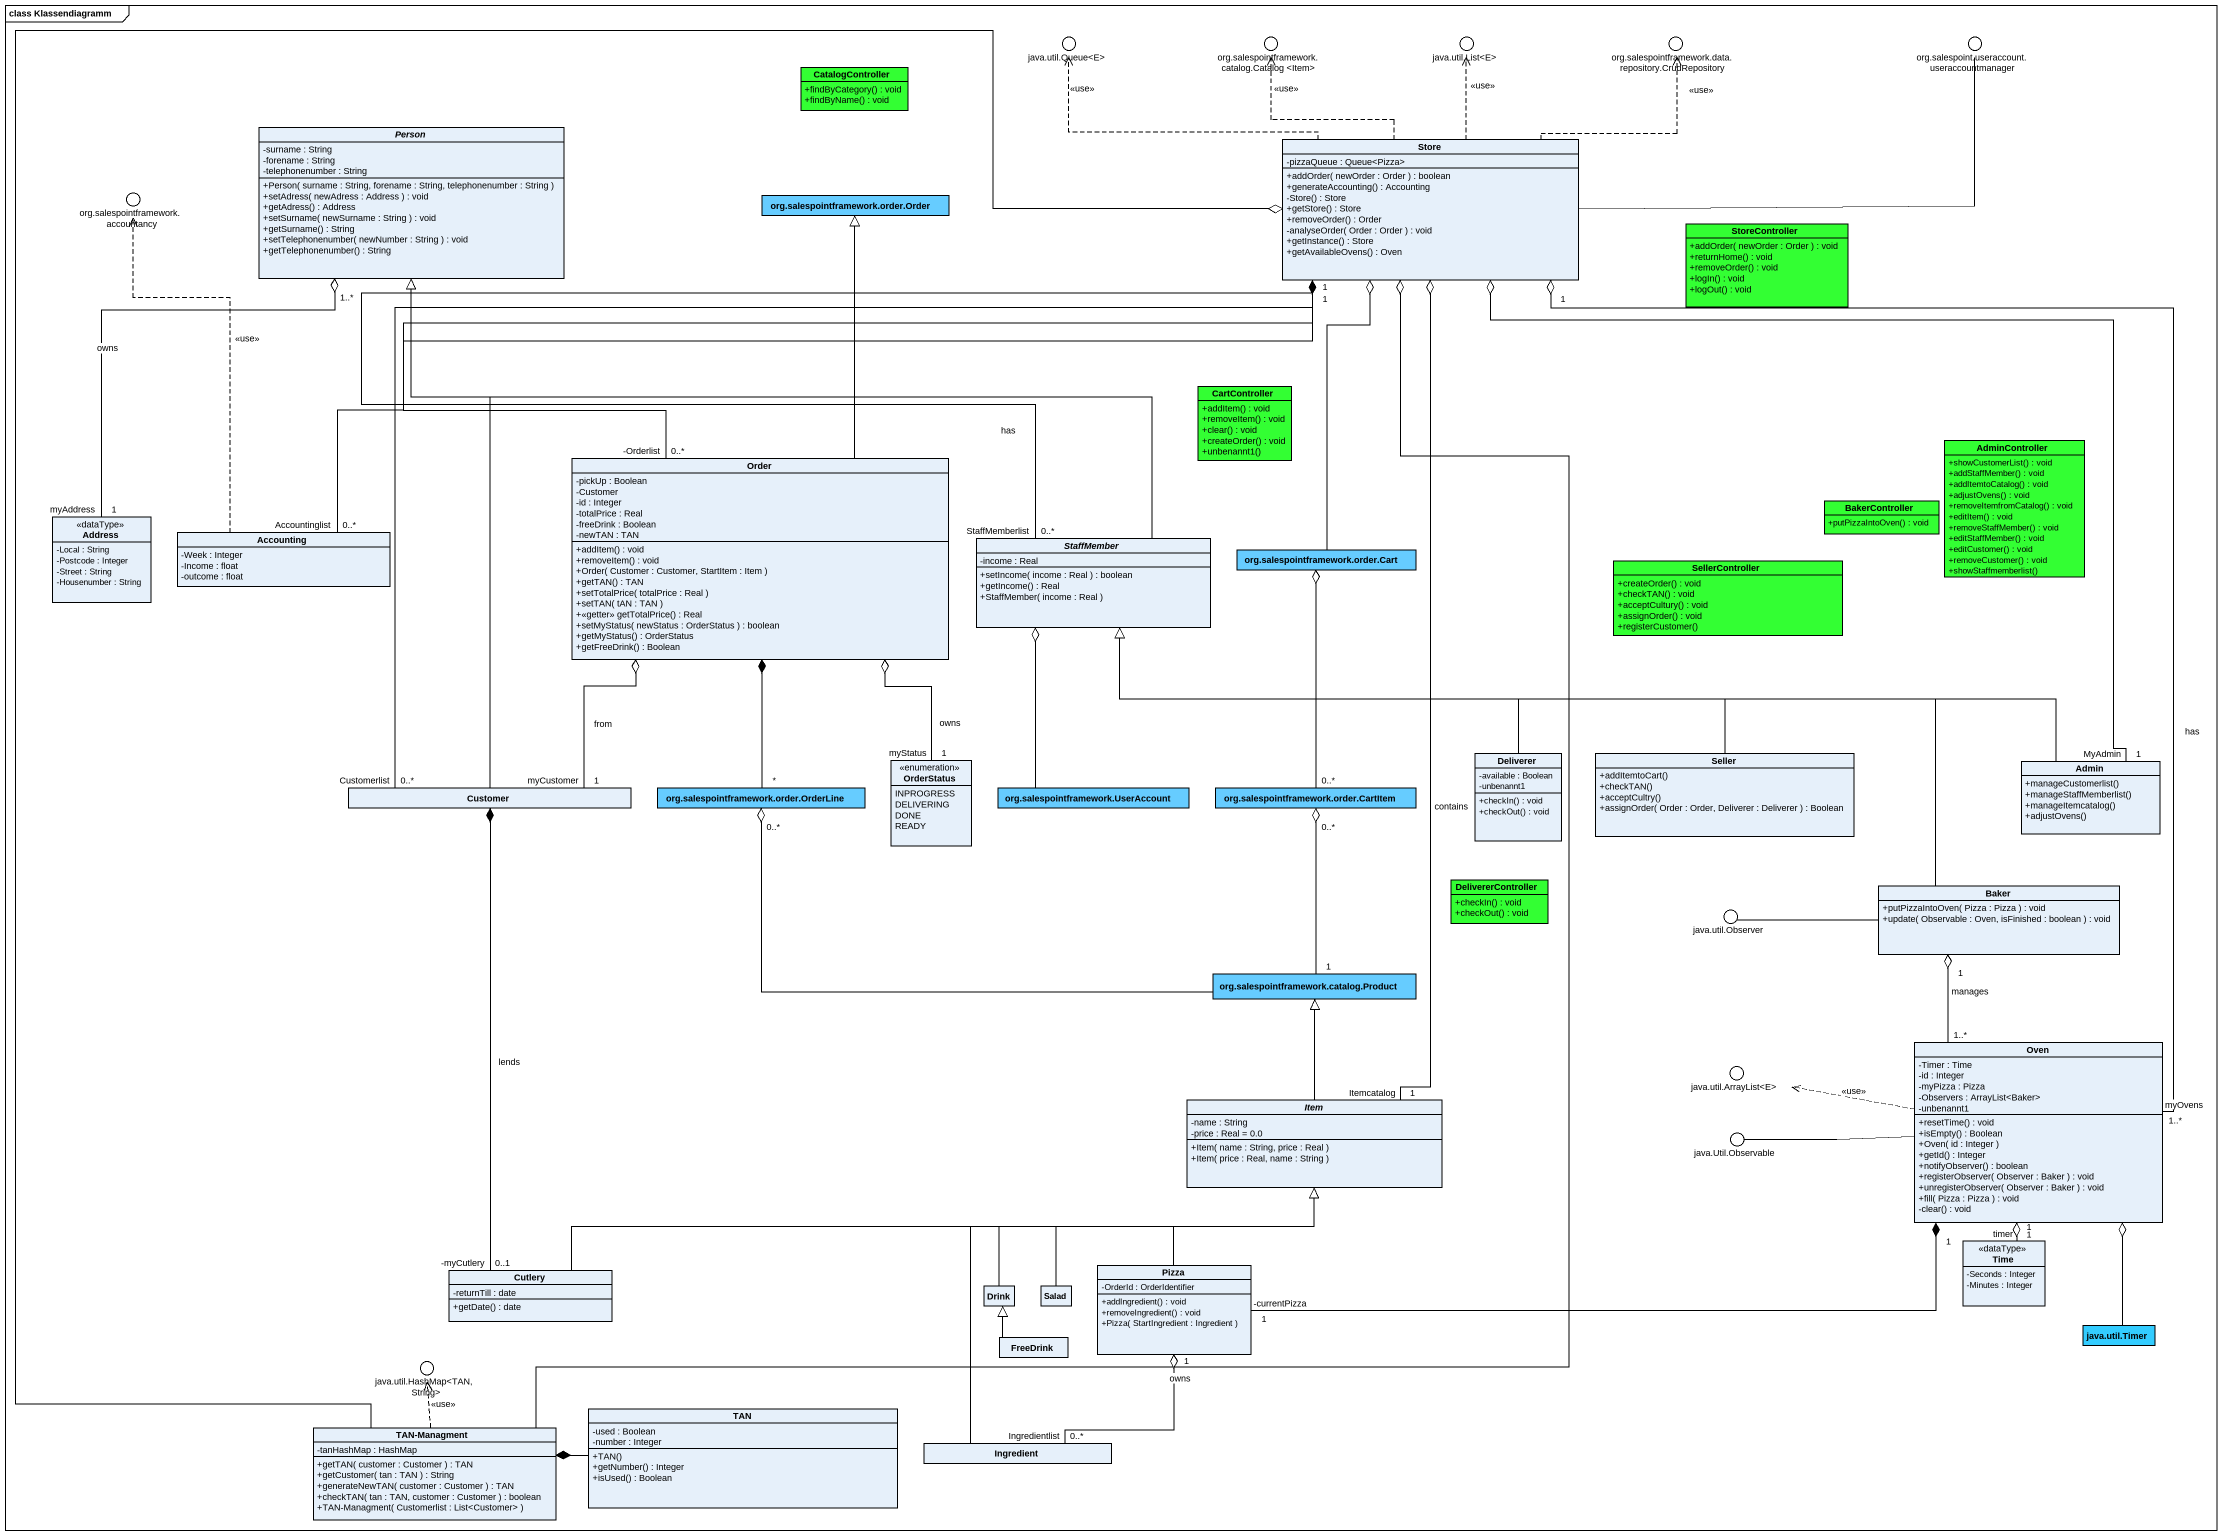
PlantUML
@startuml
mainframe class Klassendiagramm
allowmixing
hide circle
hide empty members
skinparam classAttributeIconSize 0
() "java.util.Queue<E>" as java_util_Queue_E #66CCFF
() "org.salespointframework.catalog.Catalog <Item>" as org_salespointframework #66CCFF
() "java.util.List<E>" as java_util_List_E #66CCFF
() "org.salespointframework.data.repository.CrudRepository" as org_salespointframework_2 #66CCFF
() "org.salespoint.useraccount.useraccountmanager" as org_salespoint_useraccount #66CCFF
class CatalogController #33FF33 {
  +findByCategory() : void
  +findByName() : void
}
abstract class "Person" as Person_ {
  -surname : String
  -forename : String
  -telephonenumber : String
  +Person( surname : String, forename : String, telephonenumber : String )
  +setAdress( newAdress : Address ) : void
  +getAdress() : Address
  +setSurname( newSurname : String ) : void
  +getSurname() : String
  +setTelephonenumber( newNumber : String ) : void
  +getTelephonenumber() : String
}
class Store {
  -pizzaQueue : Queue<Pizza>
  +addOrder( newOrder : Order ) : boolean
  +generateAccounting() : Accounting
  -Store() : Store
  +getStore() : Store
  +removeOrder() : Order
  -analyseOrder( Order : Order ) : void
  +getInstance() : Store
  +getAvailableOvens() : Oven
}
() "org.salespointframework.accountancy" as org_salespointframework_3 #66CCFF
class "org.salespointframework.order.Order" as org_salespointframework_4 #66CCFF
class StoreController #33FF33 {
  +addOrder( newOrder : Order ) : void
  +returnHome() : void
  +removeOrder() : void
  +logIn() : void
  +logOut() : void
}
class CartController #33FF33 {
  +addItem() : void
  +removeItem() : void
  +clear() : void
  +createOrder() : void
  +unbenannt1()
}
class Order {
  -pickUp : Boolean
  -Customer
  -id : Integer
  -totalPrice : Real
  -freeDrink : Boolean
  -newTAN : TAN
  +addItem() : void
  +removeItem() : void
  +Order( Customer : Customer, StartItem : Item )
  +getTAN() : TAN
  +setTotalPrice( totalPrice : Real )
  +setTAN( tAN : TAN )
  +<<getter>> getTotalPrice() : Real
  +setMyStatus( newStatus : OrderStatus ) : boolean
  +getMyStatus() : OrderStatus
  +getFreeDrink() : Boolean
}
class AdminController #33FF33 {
  +showCustomerList() : void
  +addStaffMember() : void
  +addItemtoCatalog() : void
  +adjustOvens() : void
  +removeItemfromCatalog() : void
  +editItem() : void
  +removeStaffMember() : void
  +editStaffMember() : void
  +editCustomer() : void
  +removeCustomer() : void
  +showStaffmemberlist()
}
class BakerController #33FF33 {
  +putPizzaIntoOven() : void
}
class Address <<dataType>> {
  -Local : String
  -Postcode : Integer
  -Street : String
  -Housenumber : String
}
class Accounting {
  -Week : Integer
  -Income : float
  -outcome : float
}
abstract class StaffMember {
  -income : Real
  +setIncome( income : Real ) : boolean
  +getIncome() : Real
  +StaffMember( income : Real )
}
class "org.salespointframework.order.Cart" as org_salespointframework_5 #66CCFF
class SellerController #33FF33 {
  +createOrder() : void
  +checkTAN() : void
  +acceptCultury() : void
  +assignOrder() : void
  +registerCustomer()
}
enum OrderStatus {
  INPROGRESS
  DELIVERING
  DONE
  READY
}
class Deliverer {
  -available : Boolean
  -unbenannt1
  +checkIn() : void
  +checkOut() : void
}
class Seller {
  +addItemtoCart()
  +checkTAN()
  +acceptCultry()
  +assignOrder( Order : Order, Deliverer : Deliverer ) : Boolean
}
class Admin {
  +manageCustomerlist()
  +manageStaffMemberlist()
  +manageItemcatalog()
  +adjustOvens()
}
class Customer
class "org.salespointframework.order.OrderLine" as org_salespointframework_6 #66CCFF
class "org.salespointframework.UserAccount" as org_salespointframework_7 #66CCFF
class "org.salespointframework.order.CartItem" as org_salespointframework_8 #66CCFF
class DelivererController #33FF33 {
  +checkIn() : void
  +checkOut() : void
}
class Baker {
  +putPizzaIntoOven( Pizza : Pizza ) : void
  +update( Observable : Oven, isFinished : boolean ) : void
}
() "java.util.Observer" as java_util_Observer #66CCFF
class "org.salespointframework.catalog.Product" as org_salespointframework_9 #66CCFF
class Oven {
  -Timer : Time
  -id : Integer
  -myPizza : Pizza
  -Observers : ArrayList<Baker>
  -unbenannt1
  +resetTime() : void
  +isEmpty() : Boolean
  +Oven( id : Integer )
  +getId() : Integer
  +notifyObserver() : boolean
  +registerObserver( Observer : Baker ) : void
  +unregisterObserver( Observer : Baker ) : void
  +fill( Pizza : Pizza ) : void
  -clear() : void
}
() "java.util.ArrayList<E>" as java_util_ArrayList_E #66CCFF
abstract class Item {
  -name : String
  -price : Real = 0.0
  +Item( name : String, price : Real )
  +Item( price : Real, name : String )
}
() "java.Util.Observable" as java_Util_Observable #66CCFF
class Time <<dataType>> {
  -Seconds : Integer
  -Minutes : Integer
}
class Cutlery {
  -returnTill : date
  +getDate() : date
}
class Pizza {
  -OrderId : OrderIdentifier
  +addIngredient() : void
  +removeIngredient() : void
  +Pizza( StartIngredient : Ingredient )
}
class Drink
class Salad
() "java.util.HashMap<TAN,String>" as java_util_HashMap_TAN_String #66CCFF
class FreeDrink
class "java.util.Timer" as java_util_Timer #33CCFF
class "TAN-Managment" as TAN_Managment {
  -tanHashMap : HashMap
  +getTAN( customer : Customer ) : TAN
  +getCustomer( tan : TAN ) : String
  +generateNewTAN( customer : Customer ) : TAN
  +checkTAN( tan : TAN, customer : Customer ) : boolean
  +TAN-Managment( Customerlist : List<Customer> )
}
class TAN {
  -used : Boolean
  -number : Integer
  +TAN()
  +getNumber() : Integer
  +isUsed() : Boolean
}
class Ingredient
Person_ "1..*" o-- "myAddress\n1" Address : owns
Store .left.> java_util_Queue_E : <<use>>
Store .up.> org_salespointframework : <<use>>
Store .up.> java_util_List_E : <<use>>
Store .up.> org_salespointframework_2 : <<use>>
Store -right- org_salespoint_useraccount
Store "1" *-left- "-Orderlist\n0..*" Order
Store *-left- "0..*\nAccountinglist" Accounting
Store "1" *-- "0..*\nStaffMemberlist" StaffMember : has
Store o-- org_salespointframework_5
Store o-- "1\nMyAdmin" Admin
Store *-- "Customerlist\n0..*" Customer
Store "1" o-- "myOvens\n1..*" Oven : has
Store o-- "Itemcatalog\n1" Item : contains
Store o-- TAN_Managment
Store o-- TAN_Managment
Order -up-|> org_salespointframework_4
Order o-- "1\nmyStatus" OrderStatus : owns
Order o-- "myCustomer\n1" Customer : from
Order *-- "*" org_salespointframework_6
Accounting .up.> org_salespointframework_3 : <<use>>
StaffMember -left-|> Person_
StaffMember o-- org_salespointframework_7
org_salespointframework_5 o-- "0..*" org_salespointframework_8
Deliverer -left-|> StaffMember
Seller -left-|> StaffMember
Admin -left-|> StaffMember
Customer -up-|> Person_
Customer *-- "-myCutlery\n0..1" Cutlery : lends
org_salespointframework_6 "0..*" o-right- org_salespointframework_9
org_salespointframework_8 "0..*" o-- "1" org_salespointframework_9
Baker -left-|> StaffMember
Baker -left- java_util_Observer
Baker "1" o-- "1..*" Oven : manages
Oven .left.> java_util_ArrayList_E : <<use>>
Oven -left- java_Util_Observable
Oven "1" o-- "1\ntimer" Time
Oven "1" *-left- "1\n-currentPizza" Pizza
Oven o-- java_util_Timer
Item -up-|> org_salespointframework_9
Cutlery -right-|> Item
Pizza -up-|> Item
Pizza "1" o-- "Ingredientlist\n0..*" Ingredient : owns
Drink -right-|> Item
Salad -right-|> Item
FreeDrink -up-|> Drink
TAN_Managment .up.> java_util_HashMap_TAN_String : <<use>>
TAN_Managment *-right- TAN
Ingredient -up-|> Item
@enduml
